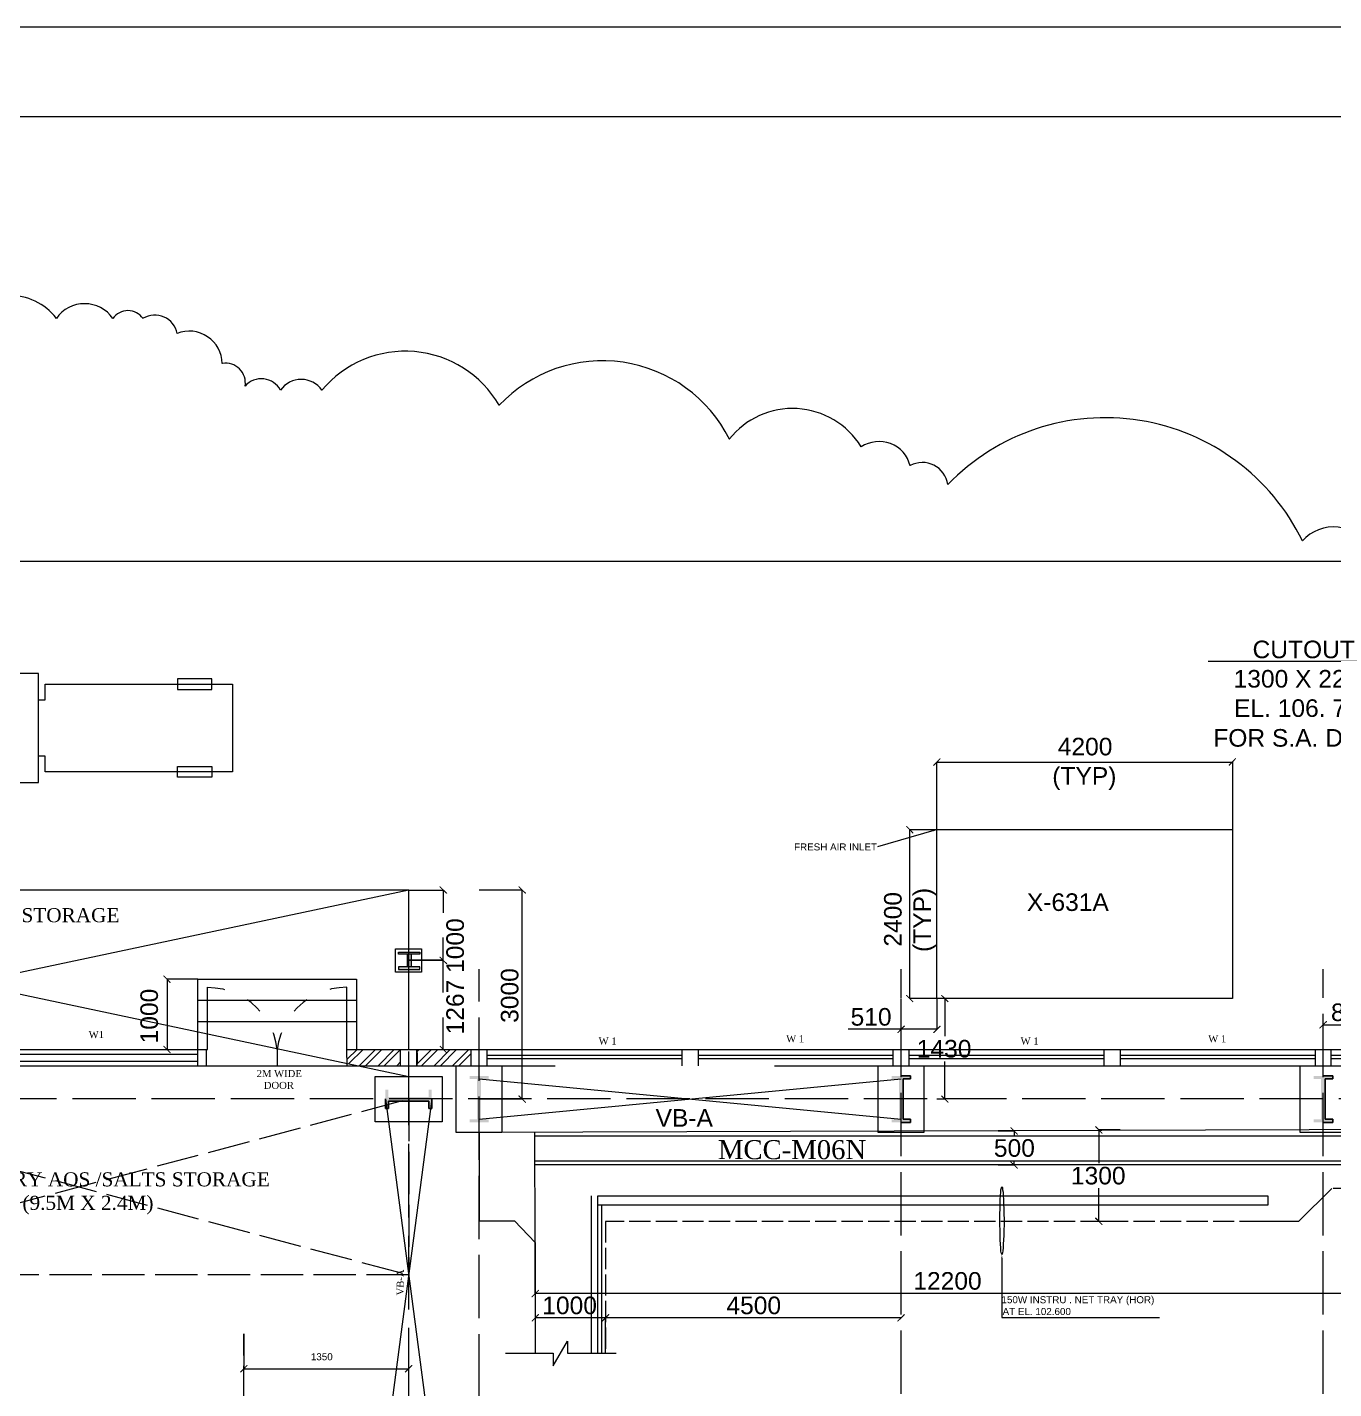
# Model space of a CAD drawing. Header units: inches. Extents: x 2602 to 127694, y 109 to 91908.
# Drawn here: x 30886 to 49460, y 72556 to 91908 of the extents above; entities that cross this region are included whole.
import ezdxf

# ---------------------------------------------------------------- set-up
doc = ezdxf.new("R2010")
doc.units = ezdxf.units.IN
doc.header["$MEASUREMENT"] = 0
doc.linetypes.add('PDF_IMPORT', pattern=[1, 0.8, -0.2])
doc.layers.add('PDF_Geometry', color=7, linetype='Continuous')
doc.layers.add('PDF_Solid Fills', color=7, linetype='Continuous', true_color=0x724639)
doc.layers.add('PDF_Text', color=230, linetype='Continuous', true_color=0xff007f)
doc.styles.add('PDF Arial', font='arial.ttf')
doc.styles.add('PDF Times New Roman', font='times.ttf')

msp = doc.modelspace()

# ---------------------------------------------------------------- hatches: boundary and pattern name
at = {"layer": 'PDF_Solid Fills', "true_color": 0x00b8b8, "transparency": 33554559}
for points in [[(43873, 81510), (43863, 81520), (43762, 81421), (43775, 81408)], [(47964, 81421), (47973, 81408), (48072, 81510), (48062, 81520)], [(43476, 80447), (43486, 80460), (43388, 80558), (43378, 80549)], [(36844, 79591), (36857, 79601), (36755, 79699), (36745, 79689)], [(37969, 79591), (37979, 79601), (37877, 79699), (37867, 79689)], [(36745, 78689), (36844, 78590), (36857, 78600), (36755, 78699)], [(32917, 78321), (32927, 78335), (32829, 78433), (32819, 78423)], [(43388, 78157), (43378, 78148), (43476, 78049), (43486, 78059)], [(43975, 78049), (43985, 78059), (43886, 78157), (43876, 78148)], [(43365, 77708), (43352, 77721), (43253, 77619), (43263, 77610)], [(43762, 77619), (43775, 77610), (43873, 77708), (43863, 77721)], [(49364, 77774), (49354, 77787), (49253, 77685), (49262, 77675)], [(32829, 77432), (32819, 77423), (32917, 77324), (32927, 77334)], [(36755, 77432), (36745, 77423), (36844, 77324), (36857, 77334)], [(37877, 76727), (37867, 76717), (37969, 76619), (37979, 76629)], [(43886, 76727), (43876, 76717), (43975, 76619), (43985, 76629)], [(44962, 76166), (44972, 76176), (44870, 76278), (44861, 76265)], [(46166, 76179), (46176, 76189), (46077, 76291), (46064, 76281)], [(44870, 75789), (44861, 75779), (44962, 75681), (44972, 75691)], [(46077, 74992), (46064, 74979), (46166, 74881), (46176, 74890)], [(38162, 73956), (38153, 73965), (38051, 73864), (38061, 73854)], [(38162, 73608), (38153, 73621), (38054, 73519), (38064, 73509)], [(39064, 73509), (39163, 73608), (39153, 73621), (39051, 73519)], [(43253, 73519), (43263, 73509), (43365, 73608), (43352, 73621)], [(34020, 72886), (34010, 72896), (33911, 72798), (33921, 72784)], [(36253, 72798), (36263, 72784), (36365, 72886), (36352, 72896)]]:
    msp.add_hatch(color=132, dxfattribs=at).paths.add_polyline_path(points)
at = {"layer": 'PDF_Solid Fills', "true_color": 0x940070, "transparency": 33554559}
msp.add_hatch(color=224, dxfattribs=at).paths.add_polyline_path([(36467, 78764), (36165, 78764), (36165, 78731), (36286, 78731), (36286, 78551), (36165, 78551), (36165, 78515), (36467, 78515), (36467, 78551), (36345, 78551), (36345, 78731), (36467, 78731)])
at = {"layer": 'PDF_Solid Fills', "transparency": 33554559}
for points in [[(37444, 76343), (37444, 76386), (37339, 76386), (37339, 76960), (37444, 76960), (37444, 77003), (37175, 77003), (37175, 76960), (37280, 76960), (37280, 76386), (37175, 76386), (37175, 76343)], [(43443, 76343), (43443, 76386), (43339, 76386), (43339, 76960), (43443, 76960), (43443, 77003), (43175, 77003), (43175, 76960), (43279, 76960), (43279, 76386), (43175, 76386), (43175, 76343)], [(49446, 76343), (49446, 76386), (49338, 76386), (49338, 76960), (49446, 76960), (49446, 77003), (49174, 77003), (49174, 76960), (49279, 76960), (49279, 76386), (49174, 76386), (49174, 76343)], [(36637, 76540), (36637, 76809), (36595, 76809), (36595, 76704), (36020, 76704), (36020, 76809), (35978, 76809), (35978, 76540), (36020, 76540), (36020, 76645), (36595, 76645), (36595, 76540)]]:
    msp.add_hatch(color=256, dxfattribs=at).paths.add_polyline_path(points)

# ---------------------------------------------------------------- linework, layer by layer
at = {"layer": 'PDF_Geometry', "lineweight": 0}
msp.add_lwpolyline([(2602, 109), (89044, 109), (104569, 109), (127694, 109), (127694, 91908), (104569, 91908), (2602, 91908)], close=True, dxfattribs=at)
for points in [[(104569, 90632), (3878, 90632), (3878, 13355)], [(31300, 87768), (31300, 87768)], [(32104, 87768), (32104, 87768)], [(32534, 87768), (32534, 87768)], [(33016, 87555), (33016, 87555)], [(33659, 87125), (33659, 87125)], [(33980, 86804), (33980, 86804)], [(34485, 86745), (34485, 86745)], [(35076, 86745), (35076, 86745)], [(37595, 86532), (37595, 86532)], [(40865, 86049), (40865, 86049)], [(42742, 85944), (42742, 85944)], [(43437, 85676), (43437, 85676)], [(43975, 85407), (43975, 85407)], [(49013, 84603), (49013, 84603)], [(36309, 77377), (36309, 79643), (23808, 79643), (36309, 76996)], [(36309, 79643), (23808, 76996)], [(52064, 76245), (37310, 76199), (37310, 74943), (37811, 74943), (38107, 74635), (38107, 73060)], [(49850, 76235), (49850, 75737), (38103, 75737)], [(38107, 74635), (38103, 76199)], [(49850, 76147), (38103, 76147)], [(49850, 75789), (38103, 75789)], [(38907, 73060), (38907, 75297)], [(38999, 73060), (38999, 75297), (48521, 75297), (48521, 75166), (38999, 75166)], [(49430, 75405), (48957, 74936), (48423, 74936)], [(39055, 73060), (39055, 75166)], [(37687, 73060), (38363, 73060), (38363, 72880), (38566, 73234), (38566, 73060), (39258, 73060)]]:
    msp.add_lwpolyline(points, dxfattribs=at)
for points in [[(32532, 87769, 0.520542), (32104, 87769, 0.520529), (31300, 87770, 0.520571), (29960, 87717, 0.520566), (28888, 87610)], [(33659, 87128, 0.520568), (33016, 87556, 0.520573), (32533, 87771)], [(40868, 86053, 0.520571), (37596, 86534, 0.52057), (35076, 86749, 0.520532), (34487, 86750, 0.520569), (33983, 86807, 0.52056), (33661, 87128)], [(49977, 84498, 0.520547), (49014, 84606, 0.520571), (43974, 85409, 0.520573), (43438, 85677)]]:
    msp.add_lwpolyline(points, format="xyb", dxfattribs=at)
at = {"layer": 'PDF_Geometry', "color": 132, "lineweight": 0, "true_color": 0x00b8b8}
for points in [[(10809, 84318), (103310, 84318)], [(43932, 78102), (43817, 78102), (43434, 78102), (43434, 79125), (43434, 80503), (43817, 80503), (43817, 81464), (48019, 81464), (48019, 80503)], [(36309, 79643), (36801, 79643), (36801, 79322)], [(37310, 76675), (37923, 76675), (37923, 77980), (37923, 79643), (37310, 79643)], [(36801, 78190), (36801, 78646), (36309, 78646), (36801, 78646), (36801, 78968)], [(33311, 78377), (32875, 78377), (32875, 77701), (32875, 77377), (33311, 77377)], [(43817, 78102), (43817, 77665), (43309, 77665), (43309, 78102)], [(43309, 78102), (43309, 78102)], [(43817, 78102), (43817, 78102)], [(43817, 78102), (43817, 78102)], [(43929, 78102), (43929, 77567)], [(36309, 77377), (36801, 77377), (36801, 77833)], [(43309, 77665), (42558, 77665)], [(43309, 77665), (43309, 77665)], [(49308, 77377), (49308, 77731), (50112, 77731), (50112, 77377)], [(49308, 77377), (49308, 77377)], [(43929, 76675), (43929, 77209)], [(43817, 76675), (43932, 76675)], [(43817, 76675), (43817, 76675)], [(43929, 76675), (43929, 76675)], [(44687, 76222), (44916, 76222), (44916, 76156)], [(44687, 76222), (44687, 76222)], [(46422, 76235), (46120, 76235), (46120, 75763)], [(46422, 76235), (46422, 76235)], [(44687, 75737), (44916, 75737), (44916, 75799)], [(44687, 75737), (44687, 75737)], [(44916, 75737), (44916, 75737)], [(46422, 74936), (46120, 74936), (46120, 75409)], [(61307, 75235), (61307, 73910), (60858, 73910), (60858, 75235), (60858, 73910), (49850, 73910), (49850, 75235), (49850, 73910), (38107, 73910), (38107, 75199)], [(38107, 75199), (38107, 75199)], [(46120, 74936), (46120, 74936)], [(46422, 74936), (46422, 74936)], [(38107, 73910), (38107, 73910)], [(39107, 73060), (39107, 73565), (38107, 73565), (38107, 73060)], [(38107, 73565), (38107, 73565)], [(39107, 73565), (39107, 73565)], [(43309, 73565), (39107, 73565)], [(39107, 73565), (39107, 73565)], [(43309, 73565), (43309, 73565)], [(33967, 73339), (33967, 72840), (36309, 72840), (36309, 73339)], [(38107, 73060), (38107, 73060)], [(39107, 73060), (39107, 73060)]]:
    msp.add_lwpolyline(points, dxfattribs=at)
at = {"layer": 'PDF_Geometry', "color": 230, "lineweight": 0, "true_color": 0xff007f}
for points in [[(50581, 77429), (50581, 82891), (47672, 82891)], [(43772, 80490), (42974, 80257)], [(44742, 74411), (44742, 73568), (46983, 73568)], [(44742, 73568), (44742, 73568)]]:
    msp.add_lwpolyline(points, dxfattribs=at)
at = {"layer": 'PDF_Geometry', "color": 202, "lineweight": 0, "true_color": 0x8a00b8}
msp.add_lwpolyline([(29962, 81175), (31044, 81175), (31044, 82723), (29962, 82723, 0.414222), (29883, 82641), (29883, 81254, 0.414222)], format="xyb", close=True, dxfattribs=at)
for points in [[(33511, 82648), (33022, 82648), (33022, 82494), (33511, 82494)], [(33511, 81247), (33022, 81247), (33022, 81401), (33511, 81401)]]:
    msp.add_lwpolyline(points, close=True, dxfattribs=at)
msp.add_lwpolyline([(31044, 82349), (31140, 82349), (31140, 82572), (33806, 82572), (33806, 81323), (31140, 81323), (31140, 81546), (31044, 81546)], dxfattribs=at)
at = {"layer": 'PDF_Geometry', "color": 230, "lineweight": 0, "true_color": 0xff007f}
msp.add_lwpolyline([(43817, 80503), (48019, 80503), (48019, 78102), (43817, 78102)], close=True, dxfattribs=at)
at = {"layer": 'PDF_Geometry', "color": 30, "linetype": 'PDF_IMPORT', "lineweight": 0, "ltscale": 1308.782563, "true_color": 0xff7f00}
msp.add_lwpolyline([(36309, 17406), (36309, 79643)], dxfattribs=at)
at = {"layer": 'PDF_Geometry', "color": 224, "lineweight": 0, "true_color": 0x940070}
for points in [[(36122, 78810), (36493, 78810), (36493, 78479), (36122, 78479)], [(36165, 78731), (36165, 78764), (36467, 78764), (36467, 78731)], [(36165, 78515), (36467, 78515), (36467, 78551), (36165, 78551)]]:
    msp.add_lwpolyline(points, close=True, dxfattribs=at)
for points in [[(36286, 78731), (36286, 78551)], [(36345, 78731), (36345, 78551)]]:
    msp.add_lwpolyline(points, dxfattribs=at)
at = {"layer": 'PDF_Geometry', "color": 12, "lineweight": 0, "true_color": 0xdd0000}
for points in [[(33311, 77147), (33311, 77377), (33311, 78377), (35568, 78377), (35568, 77377)], [(10104, 77377), (33449, 77377), (33449, 78262), (33560, 78256), (33669, 78239), (33692, 78233)], [(35430, 77377), (35430, 78262), (35319, 78256), (35210, 78239), (35187, 78233)], [(33311, 78079), (35568, 78079)], [(34193, 77924), (34151, 77970), (34069, 78046), (34016, 78082)], [(34863, 78082), (34810, 78046), (34725, 77970), (34682, 77921)], [(33311, 77777), (35568, 77777)], [(34499, 77616), (34489, 77596), (34459, 77488), (34439, 77377), (34420, 77488), (34390, 77596), (34380, 77616)], [(30425, 77311), (33311, 77311)], [(33432, 77377), (33432, 77147)], [(34439, 77377), (34439, 77147)], [(35433, 77147), (35430, 77377), (74808, 77377), (74808, 77147)], [(35433, 77239), (35574, 77377)], [(35460, 77177), (35660, 77377)], [(35607, 77147), (35837, 77377)], [(35696, 77147), (35925, 77377)], [(35873, 77147), (36102, 77377)], [(35961, 77147), (36191, 77377)], [(36194, 77147), (36194, 77377)], [(36424, 77147), (36424, 77377)], [(36427, 77173), (36634, 77377)], [(36427, 77350), (36457, 77377)], [(36493, 77147), (36722, 77377)], [(36670, 77147), (36900, 77377)], [(36759, 77147), (36988, 77377)], [(36932, 77147), (37165, 77377)], [(37021, 77147), (37192, 77318)], [(37192, 77377), (37192, 77147)], [(37421, 77377), (37421, 77147)], [(40190, 77246), (37421, 77246)], [(40193, 77295), (37424, 77295)], [(40193, 77377), (40193, 77147)], [(40422, 77377), (40422, 77147)], [(43194, 77295), (40422, 77295)], [(43191, 77246), (40422, 77246)], [(43191, 77377), (43191, 77147)], [(43421, 77377), (43421, 77147)], [(46189, 77246), (43421, 77246)], [(46192, 77295), (43424, 77295)], [(46192, 77377), (46192, 77147)], [(46422, 77377), (46422, 77147)], [(49194, 77295), (46422, 77295)], [(49190, 77246), (46422, 77246)], [(49194, 77377), (49194, 77147)], [(49420, 77377), (49420, 77147)], [(52192, 77246), (49420, 77246)], [(52192, 77295), (49423, 77295)], [(30425, 77213), (33311, 77213)], [(36139, 77147), (36194, 77203)]]:
    msp.add_lwpolyline(points, dxfattribs=at)
at = {"layer": 'PDF_Geometry', "color": 30, "linetype": 'PDF_IMPORT', "lineweight": 0, "ltscale": 1125.093782, "true_color": 0xff7f00}
for points in [[(37310, 17304), (37310, 78521)], [(43309, 17356), (43309, 78521)], [(49308, 17356), (49308, 78521)], [(103310, 76675), (11954, 76675), (7837, 76675)]]:
    msp.add_lwpolyline(points, dxfattribs=at)
at = {"layer": 'PDF_Geometry', "color": 12, "linetype": 'PDF_IMPORT', "lineweight": 0, "ltscale": 15587.305114, "true_color": 0xdd0000}
msp.add_lwpolyline([(10334, 41675), (10334, 77147), (91708, 77147)], dxfattribs=at)
at = {"layer": 'PDF_Geometry', "color": 17, "lineweight": 0, "true_color": 0x724639}
for points in [[(37631, 77147), (37631, 76199), (36985, 76199), (36985, 77147)], [(43630, 77147), (43630, 76199), (42984, 76199), (42984, 77147)], [(49633, 77147), (49633, 76199), (48984, 76199), (48984, 77147)], [(35834, 76996), (36785, 76996), (36785, 76350), (35834, 76350)], [(43339, 76675), (43339, 76386), (43443, 76386), (43443, 76343), (43309, 76343), (43443, 76343), (43443, 76386), (43339, 76386), (43339, 76675), (43339, 76960), (43443, 76960), (43443, 77003), (43309, 77003), (43443, 77003), (43443, 76960), (43339, 76960)], [(43339, 76675), (43339, 76386), (43443, 76386), (43443, 76343), (43309, 76343), (43443, 76343), (43443, 76386), (43339, 76386), (43339, 76675), (43339, 76960), (43443, 76960), (43443, 77003), (43309, 77003), (43443, 77003), (43443, 76960), (43339, 76960)], [(49338, 76675), (49338, 76386), (49446, 76386), (49446, 76343), (49308, 76343), (49446, 76343), (49446, 76386), (49338, 76386), (49338, 76675), (49338, 76960), (49446, 76960), (49446, 77003), (49308, 77003), (49446, 77003), (49446, 76960), (49338, 76960)], [(49338, 76675), (49338, 76386), (49446, 76386), (49446, 76343), (49308, 76343), (49446, 76343), (49446, 76386), (49338, 76386), (49338, 76675), (49338, 76960), (49446, 76960), (49446, 77003), (49308, 77003), (49446, 77003), (49446, 76960), (49338, 76960)], [(36309, 76645), (36595, 76645), (36595, 76540), (36637, 76540), (36637, 76675), (36637, 76540), (36595, 76540), (36595, 76645), (36309, 76645), (36020, 76645), (36020, 76540), (35978, 76540), (35978, 76675), (35978, 76540), (36020, 76540), (36020, 76645)], [(36309, 76645), (36595, 76645), (36595, 76540), (36637, 76540), (36637, 76675), (36637, 76540), (36595, 76540), (36595, 76645), (36309, 76645), (36020, 76645), (36020, 76540), (35978, 76540), (35978, 76675), (35978, 76540), (36020, 76540), (36020, 76645)]]:
    msp.add_lwpolyline(points, close=True, dxfattribs=at)
for points in [[(37310, 76960), (43309, 76386)], [(37310, 76386), (43309, 76960)], [(35978, 76675), (36637, 71676)], [(36637, 76675), (35978, 71676)]]:
    msp.add_lwpolyline(points, dxfattribs=at)
at = {"layer": 'PDF_Geometry', "linetype": 'PDF_IMPORT', "lineweight": 0, "ltscale": 751.155907}
for points in [[(26931, 74175), (36309, 76675), (36309, 74175), (26931, 74175), (26931, 76675), (36309, 74175)], [(33967, 67021), (33967, 73339)]]:
    msp.add_lwpolyline(points, dxfattribs=at)
at = {"layer": 'PDF_Geometry', "color": 12, "lineweight": 0, "true_color": 0xdd0000}
msp.add_lwpolyline([(44742, 74464), (44739, 74470), (44733, 74487), (44729, 74516), (44726, 74559), (44723, 74612), (44719, 74671), (44716, 74736), (44716, 74812), (44713, 74887), (44713, 74963), (44713, 75041), (44716, 75113), (44716, 75186), (44719, 75248), (44723, 75304), (44726, 75350), (44729, 75386), (44736, 75412), (44739, 75425), (44746, 75425), (44749, 75412), (44752, 75386), (44759, 75350), (44762, 75304), (44765, 75248), (44765, 75186), (44769, 75113), (44769, 75041), (44772, 74963), (44772, 74887), (44769, 74812), (44769, 74736), (44765, 74671), (44762, 74612), (44759, 74559), (44756, 74516), (44752, 74487), (44746, 74470)], close=True, dxfattribs=at)
at = {"layer": 'PDF_Geometry', "linetype": 'PDF_IMPORT', "lineweight": 0, "ltscale": 377.218032}
for points in [[(51263, 75405), (49430, 75405)], [(48423, 74936), (39107, 74936), (39107, 73060)]]:
    msp.add_lwpolyline(points, dxfattribs=at)
at = {"layer": 'PDF_Geometry', "lineweight": 0}
for centre, radius, start, end in [((41766, 85343), 1146, 31.7335, 141.7347), ((42996, 85566), 454, 13.9795, 123.9809)]:
    msp.add_arc(centre, radius, start, end, dxfattribs=at)
at = {"layer": 'PDF_Geometry', "color": 12, "lineweight": 0, "true_color": 0xdd0000}
msp.add_arc((35435, 77264), 999, 353.3987, 6.6013, dxfattribs=at)
at = {"layer": 'PDF_Solid Fills', "color": 230, "true_color": 0xff007f, "transparency": 33554559}
for points in [[(43768, 80496), (43817, 80503), (43772, 80480)], [(44733, 74411), (44742, 74464), (44749, 74411)]]:
    msp.add_solid(points, dxfattribs=at)

# ---------------------------------------------------------------- texts
at = {"layer": 'PDF_Text', "color": 32, "true_color": 0xb85b00, "attachment_point": 7, "style": 'PDF Arial'}
for s, insert, char_height in [('CUTOUT', (48305, 82936), 250), ('1300 X 2200', (48036, 82519), 249.99), ('EL. 106. 700', (48042, 82102), 249.99), ('FOR S.A. DUCT', (47747, 81679), 249.99), ('X-631A', (45097, 79344), 250), ('VB-A', (39819, 76281), 250)]:
    msp.add_mtext(s, dxfattribs=dict(at, insert=insert, char_height=char_height))
at = {"layer": 'PDF_Text', "color": 132, "true_color": 0x00b8b8, "attachment_point": 7, "style": 'PDF Arial'}
for s, insert, char_height in [('4200', (45536, 81555), 250), ('(TYP)', (45458, 81066), 250), ('805', (49420, 77779), 250), ('510', (42591, 77714), 250), ('1430', (43532, 77261), 250), ('500', (44628, 75850), 250), ('1300', (45723, 75457), 250), ('12200', (43483, 73961), 250), ('1000', (38208, 73613), 250), ('4500', (40826, 73613), 250), ('1350', (34918, 72960), 100)]:
    msp.add_mtext(s, dxfattribs=dict(at, insert=insert, char_height=char_height))
at = {"layer": 'PDF_Text', "attachment_point": 7}
for s, insert, char_height, style in [('FRESH AIR INLET', (41787, 80206), 100, 'PDF Arial'), ('RAW MATERIAL STORAGE', (28388, 79183), 199.99, 'PDF Times New Roman'), ('W1', (31760, 77538), 100, 'PDF Times New Roman'), ('W 1', (39009, 77447), 100, 'PDF Times New Roman'), ('W 1', (41675, 77479), 100, 'PDF Times New Roman'), ('W 1', (45008, 77447), 100, 'PDF Times New Roman'), ('W 1', (47675, 77479), 100, 'PDF Times New Roman'), ('2M WIDE', (34148, 76984), 100, 'PDF Times New Roman'), ('DOOR', (34249, 76817), 100, 'PDF Times New Roman'), ('MCC-M06N', (40705, 75816), 270, 'PDF Times New Roman'), ('TEMPORARY AOS /SALTS STORAGE', (29240, 75430), 199.99, 'PDF Times New Roman'), ('(9.5M X 2.4M)', (30818, 75034), 199.99, 'PDF Times New Roman'), ('150W INSTRU . NET TRAY (HOR)', (44736, 73742), 100, 'PDF Arial'), ('AT EL. 102.600', (44752, 73603), 100, 'PDF Arial')]:
    msp.add_mtext(s, dxfattribs=dict(at, insert=insert, char_height=char_height, style=style))
at = {"layer": 'PDF_Text', "color": 132, "true_color": 0x00b8b8, "char_height": 250, "attachment_point": 7, "rotation": 90, "style": 'PDF Arial'}
for s, insert in [('2400', (43320, 78840)), ('(TYP)', (43809, 78764)), ('1267 1000', (37097, 77593)), ('3000', (37872, 77757)), ('1000', (32748, 77465))]:
    msp.add_mtext(s, dxfattribs=dict(at, insert=insert))
at = {"layer": 'PDF_Text', "insert": (36239, 73883), "char_height": 100, "attachment_point": 7, "rotation": 89.478, "style": 'PDF Times New Roman'}
msp.add_mtext('VB-A', dxfattribs=at)

doc.saveas('drawing.dxf')
